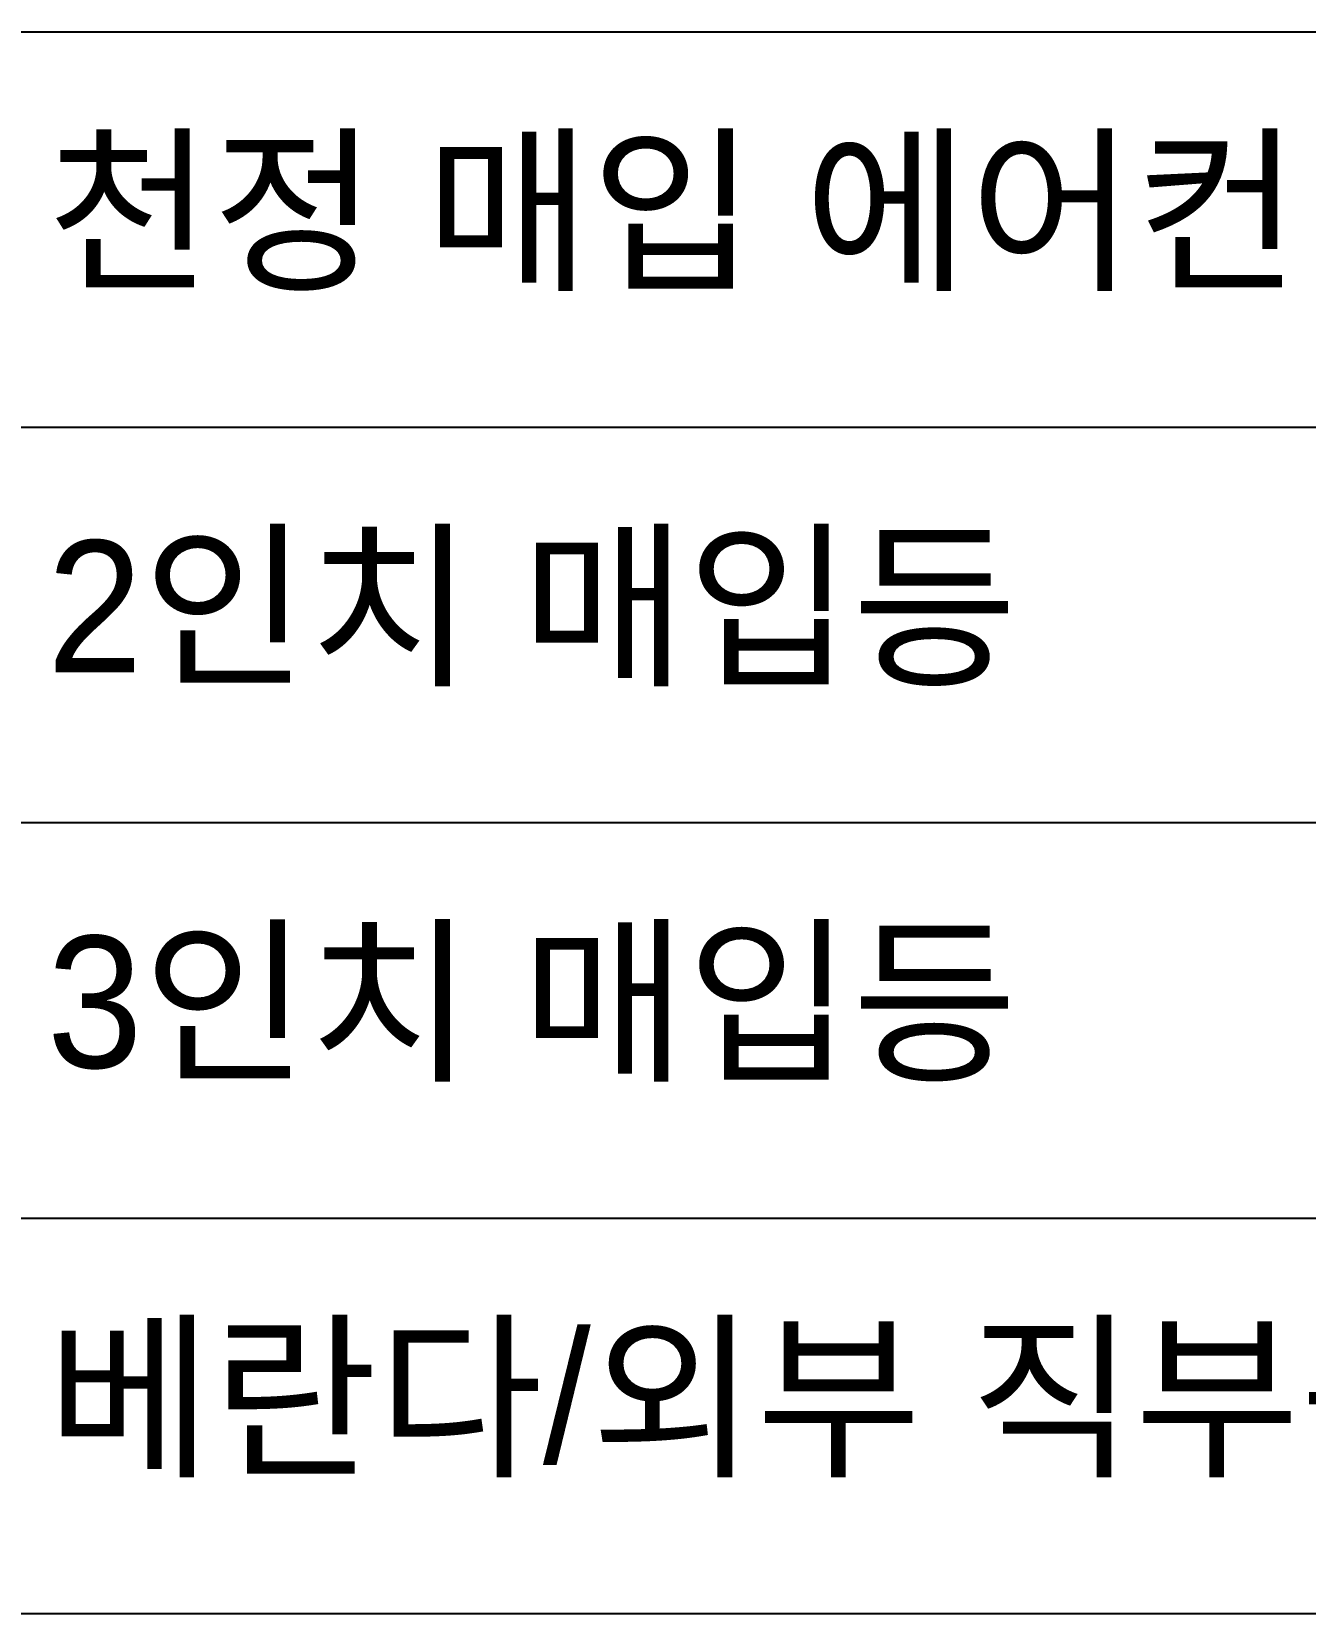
# Model space of a CAD drawing. Header units: inches. Extents: x 7740 to 83056, y -9304 to 75068.
# Drawn here: x 43633 to 44600, y 47533 to 48738 of the extents above; entities that cross this region are included whole.
import ezdxf

# ---------------------------------------------------------------- set-up
doc = ezdxf.new("R2010")
doc.units = ezdxf.units.IN
doc.header["$LTSCALE"] = 50
doc.header["$MEASUREMENT"] = 0
doc.layers.add('0-ELC TEXT', color=7, linetype='Continuous')
doc.styles.add('코레일둥고', font='Korail_Round_Gothic_Medium.ttf')

msp = doc.modelspace()

# ---------------------------------------------------------------- linework, layer by layer
at = {"layer": '0-ELC TEXT'}
for p, q in [((42950.7, 48437.8), (45450.7, 48437.8)), ((42950.7, 48137.8), (45450.7, 48137.8)), ((42950.7, 47837.8), (45450.7, 47837.8)), ((42950.7, 47537.8), (45450.7, 47537.8))]:
    msp.add_line(p, q, dxfattribs=at)
msp.add_lwpolyline([(45450.7, 46037.8), (42950.7, 46037.8), (42950.7, 48737.8), (45450.7, 48737.8)], close=True, dxfattribs=at)

# ---------------------------------------------------------------- texts
at = {"layer": '0-ELC TEXT', "style": '코레일둥고'}
for s, p in [('천정 매입 에어컨', (43644.6, 48551.8)), ('2인치 매입등', (43644.6, 48251.8)), ('3인치 매입등', (43644.6, 47951.8)), ('베란다/외부 직부등', (43644.6, 47651.8))]:
    msp.add_text(s, height=100, dxfattribs=at).set_placement(p)

doc.saveas('drawing.dxf')
